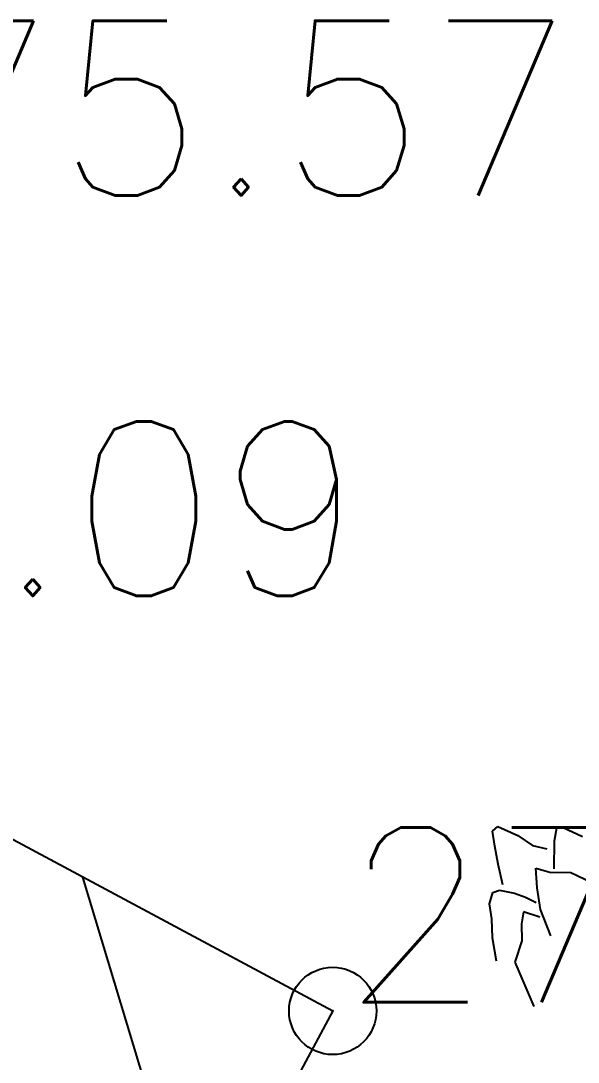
# Model space of a CAD drawing. Header units: millimetres. Extents: x 524954 to 526204, y 9523489 to 9524010.
# Drawn here: x 525409.05 to 525412.24, y 9523680.15 to 9523686.11 of the extents above; entities that cross this region are included whole.
import ezdxf

# ---------------------------------------------------------------- set-up
doc = ezdxf.new("R2010")
doc.units = ezdxf.units.MM
doc.header["$PDMODE"] = 32
doc.header["$PDSIZE"] = 0.5
doc.linetypes.add('ACAD_ISO12W100', pattern=[21, 12, -3, 0, -3, 0, -3])
for name, color, linetype in [('Arbre', 34, 'ACAD_ISO12W100'), ('Bati', 6, 'Continuous'), ('Bati_H', 1, 'Continuous'), ('TopoAlt', 3, 'Continuous'), ('TOPOJIS', 7, 'Continuous')]:
    doc.layers.add(name, color=color, linetype=linetype)
doc.styles.add('Simplex 1.0', font='Simplex.shx', dxfattribs={"width": 0.99, "height": 1})

# ---------------------------------------------------------------- blocks, each defined once
blk = doc.blocks.new('TCPOINT M')
at = {"color": 0}
blk.add_point((0, 0), dxfattribs=at)
at = {"layer": 'TopoAlt', "style": 'Simplex 1.0', "width": 0.99}
blk.add_attdef('ALT', (0.15, 0.15), '', height=1, dxfattribs=at)
blk = doc.blocks.new('v088')
at = {"color": 3, "linetype": 'Continuous'}
for p, q in [((-3.5682, 6.3771), (-3.539, 6.4025)), ((-3.539, 6.4025), (-3.4232, 6.3514)), ((-3.2129, 6.3221), (-3.2014, 6.3959)), ((-3.2014, 6.3959), (-3.1633, 6.397)), ((-3.1633, 6.397), (-3.053, 6.3458)), ((-3.5548, 6.2904), (-3.5682, 6.3771)), ((-3.4232, 6.3514), (-3.3399, 6.2939)), ((-3.5355, 6.1876), (-3.5548, 6.2904)), ((-3.3399, 6.2939), (-3.2577, 6.2746)), ((-3.2164, 6.1615), (-3.2129, 6.3221)), ((-3.5103, 6.0686), (-3.5355, 6.1876)), ((-3.3198, 6.1639), (-3.2403, 6.1417)), ((-3.3139, 6.0525), (-3.3198, 6.1639)), ((-3.2403, 6.1417), (-3.1205, 6.1398)), ((-3.1205, 6.1398), (-2.9991, 6.0834)), ((-3.5861, 5.9603), (-3.5662, 6.0262)), ((-3.5662, 6.0262), (-3.5284, 6.0381)), ((-3.5284, 6.0381), (-3.4436, 6.0215)), ((-3.294, 5.9279), (-3.3139, 6.0525)), ((-3.4436, 6.0215), (-3.3804, 5.9989)), ((-3.3804, 5.9989), (-3.3196, 5.968)), ((-3.5727, 5.8736), (-3.5861, 5.9603)), ((-3.3915, 5.9142), (-3.4031, 5.8459)), ((-3.2981, 5.8843), (-3.3915, 5.9142)), ((-3.2352, 5.7773), (-3.294, 5.9279)), ((-3.5695, 5.7648), (-3.5727, 5.8736)), ((-3.4031, 5.8459), (-3.4003, 5.748)), ((-3.5466, 5.6322), (-3.5695, 5.7648)), ((-3.4003, 5.748), (-3.4403, 5.6271)), ((-3.4403, 5.6271), (-3.3789, 5.4792)), ((-3.3789, 5.4792), (-3.3323, 5.3717))]:
    blk.add_line(p, q, dxfattribs=at)

msp = doc.modelspace()

# ---------------------------------------------------------------- hatches: boundary and pattern name
at = {"layer": 'Bati_H'}
h = msp.add_hatch(dxfattribs=at)
h.set_pattern_fill('_U', color=256, scale=2, angle=-73.19047, style=0, pattern_type=0)
h.set_pattern_definition([(286.809526688, (0, 0), (1.91454285277, 0.5783819369), [])])
h.paths.add_polyline_path([(525410.8351, 9523680.44), (525409.9307, 9523678.7527), (525408.8765, 9523679.3177), (525407.7883, 9523677.0531), (525404.1651, 9523678.8904), (525406.3093, 9523682.7671), (525406.3503, 9523682.8437)])

# ---------------------------------------------------------------- linework, layer by layer
at = {"layer": 'Bati', "flags": 128}
msp.add_lwpolyline([(525410.8351, 9523680.44), (525409.9307, 9523678.7527), (525408.8765, 9523679.3177), (525407.7883, 9523677.0531), (525404.1651, 9523678.8904), (525406.3093, 9523682.7671), (525406.3503, 9523682.8437)], close=True, dxfattribs=at)

# ---------------------------------------------------------------- block references
at = {"layer": 'Arbre'}
msp.add_blockref('v088', (525415.319, 9523675.093), dxfattribs=at)
at = {"layer": 'TOPOJIS'}
ref = msp.add_blockref('TCPOINT M', (525407.5024, 9523685.0612, 275.57), dxfattribs=at)
ref.add_attrib('ALT', '275.57', (525407.5524, 9523685.1112, 275.57), dxfattribs={"layer": 'TopoAlt', "height": 1, "style": 'Simplex 1.0', "width": 0.99})
ref = msp.add_blockref('TCPOINT M', (525406.3093, 9523682.7671, 275.09), dxfattribs=at)
ref.add_attrib('ALT', '275.09', (525406.3593, 9523682.8171, 275.09), dxfattribs={"layer": 'TopoAlt', "height": 1, "style": 'Simplex 1.0', "width": 0.99})
ref = msp.add_blockref('TCPOINT M', (525410.8351, 9523680.44, 275.32), dxfattribs=at)
ref.add_attrib('ALT', '275.32', (525410.8851, 9523680.49, 275.32), dxfattribs={"layer": 'TopoAlt', "height": 1, "style": 'Simplex 1.0', "width": 0.99})

doc.saveas('drawing.dxf')
